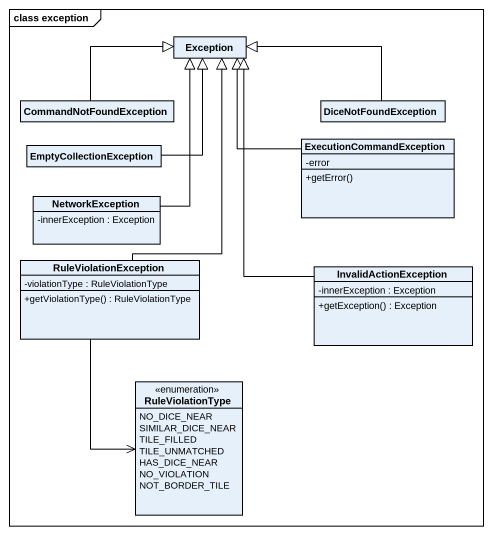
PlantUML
@startuml
mainframe class exception
hide circle
hide empty members
skinparam classAttributeIconSize 0
class "Exception" as Exception_
class CommandNotFoundException
class DiceNotFoundException
class EmptyCollectionException
class ExecutionCommandException {
  -error
  +getError()
}
class NetworkException {
  -innerException : Exception
}
class RuleViolationException {
  -violationType : RuleViolationType
  +getViolationType() : RuleViolationType
}
class InvalidActionException {
  -innerException : Exception
  +getException() : Exception
}
enum RuleViolationType {
  NO_DICE_NEAR
  SIMILAR_DICE_NEAR
  TILE_FILLED
  TILE_UNMATCHED
  HAS_DICE_NEAR
  NO_VIOLATION
  NOT_BORDER_TILE
}
CommandNotFoundException -right-|> Exception_
DiceNotFoundException -left-|> Exception_
EmptyCollectionException -up-|> Exception_
ExecutionCommandException -up-|> Exception_
NetworkException -up-|> Exception_
RuleViolationException -up-|> Exception_
RuleViolationException --> RuleViolationType
InvalidActionException -up-|> Exception_
@enduml
